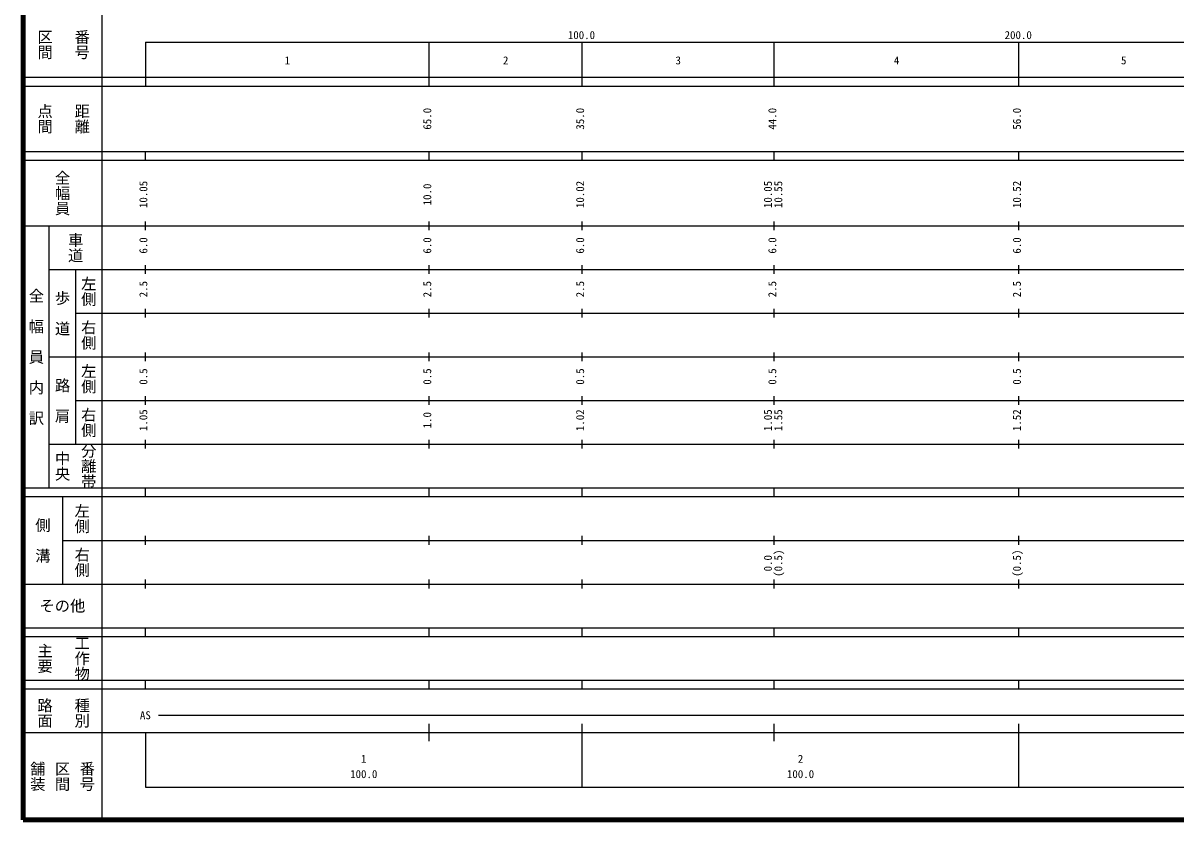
# Model space of a CAD drawing. Units: millimetres on the paper, enlarged 1000 times. Extents: x 40000 to 680000, y 20000 to 380000.
# Drawn here: x 40000 to 303953, y 20000 to 202409 of the extents above; entities that cross this region are included whole.
import ezdxf
from ezdxf.enums import TextEntityAlignment as Align

# ---------------------------------------------------------------- set-up
doc = ezdxf.new("R2010")
doc.units = ezdxf.units.MM
doc.header["$LTSCALE"] = 1000
doc.layers.add('M-TTL', color=2, linetype='Continuous', lineweight=140)
doc.layers.add('M-TTL-BAND', color=7, linetype='Continuous', lineweight=25)
doc.styles.add('@ＭＳ ゴシック', font='')
doc.styles.add('ＭＳ ゴシック', font='')
doc.styles.get('@ＭＳ ゴシック').set_extended_font_data('@MS Gothic')
doc.styles.get('ＭＳ ゴシック').set_extended_font_data('MS Gothic')

msp = doc.modelspace()

# ---------------------------------------------------------------- linework, layer by layer
at = {"layer": 'M-TTL'}
for p, q in [((40000, 380000), (40000, 20000)), ((40000, 20000), (680000, 20000))]:
    msp.add_line(p, q, dxfattribs=at)
at = {"layer": 'M-TTL-BAND'}
for p, q in [((58000, 370000), (58000, 20000)), ((68000, 198000), (579000, 198000)), ((68000, 198000), (68000, 188000)), ((133000, 188000), (133000, 198000)), ((168000, 188000), (168000, 198000)), ((212000, 188000), (212000, 198000)), ((268000, 188000), (268000, 198000)), ((40000, 190000), (579000, 190000)), ((40000, 188000), (579000, 188000)), ((40000, 173000), (579000, 173000)), ((68000, 171000), (68000, 173000)), ((133000, 171000), (133000, 173000)), ((168000, 171000), (168000, 173000)), ((212000, 171000), (212000, 173000)), ((268000, 171000), (268000, 173000)), ((40000, 171000), (579000, 171000)), ((40000, 156000), (579000, 156000)), ((46000, 96000), (46000, 156000)), ((68000, 155000), (68000, 157000)), ((133000, 155000), (133000, 157000)), ((168000, 155000), (168000, 157000)), ((212000, 155000), (212000, 157000)), ((268000, 155000), (268000, 157000)), ((46000, 146000), (579000, 146000)), ((52000, 146000), (52000, 106000)), ((68000, 145000), (68000, 147000)), ((133000, 145000), (133000, 147000)), ((168000, 145000), (168000, 147000)), ((212000, 145000), (212000, 147000)), ((268000, 145000), (268000, 147000)), ((52000, 136000), (579000, 136000)), ((68000, 135000), (68000, 137000)), ((133000, 135000), (133000, 137000)), ((168000, 135000), (168000, 137000)), ((212000, 135000), (212000, 137000)), ((268000, 135000), (268000, 137000)), ((68000, 125000), (68000, 127000)), ((133000, 125000), (133000, 127000)), ((168000, 125000), (168000, 127000)), ((212000, 125000), (212000, 127000)), ((268000, 125000), (268000, 127000)), ((46000, 126000), (579000, 126000)), ((68000, 115000), (68000, 117000)), ((133000, 115000), (133000, 117000)), ((168000, 115000), (168000, 117000)), ((212000, 115000), (212000, 117000)), ((268000, 115000), (268000, 117000)), ((52000, 116000), (579000, 116000)), ((46000, 106000), (579000, 106000)), ((68000, 105000), (68000, 107000)), ((133000, 105000), (133000, 107000)), ((168000, 105000), (168000, 107000)), ((212000, 105000), (212000, 107000)), ((268000, 105000), (268000, 107000)), ((40000, 96000), (579000, 96000)), ((68000, 94000), (68000, 96000)), ((133000, 94000), (133000, 96000)), ((168000, 94000), (168000, 96000)), ((212000, 94000), (212000, 96000)), ((268000, 94000), (268000, 96000)), ((40000, 94000), (579000, 94000)), ((49000, 94000), (49000, 74000)), ((68000, 83000), (68000, 85000)), ((133000, 83000), (133000, 85000)), ((168000, 83000), (168000, 85000)), ((212000, 83000), (212000, 85000)), ((268000, 83000), (268000, 85000)), ((49000, 84000), (579000, 84000)), ((40000, 74000), (579000, 74000)), ((68000, 73000), (68000, 75000)), ((133000, 73000), (133000, 75000)), ((168000, 73000), (168000, 75000)), ((212000, 73000), (212000, 75000)), ((268000, 73000), (268000, 75000)), ((40000, 64000), (579000, 64000)), ((68000, 62000), (68000, 64000)), ((133000, 62000), (133000, 64000)), ((168000, 62000), (168000, 64000)), ((212000, 62000), (212000, 64000)), ((268000, 62000), (268000, 64000)), ((40000, 62000), (579000, 62000)), ((40000, 52000), (579000, 52000)), ((68000, 50000), (68000, 52000)), ((133000, 50000), (133000, 52000)), ((168000, 50000), (168000, 52000)), ((212000, 50000), (212000, 52000)), ((268000, 50000), (268000, 52000)), ((40000, 50000), (579000, 50000)), ((71000, 44000), (565000, 44000)), ((40000, 40000), (579000, 40000)), ((68000, 40000), (68000, 27500)), ((133000, 38000), (133000, 42000)), ((168000, 27500), (168000, 42000)), ((212000, 38000), (212000, 42000)), ((268000, 27500), (268000, 42000)), ((68000, 27500), (579000, 27500))]:
    msp.add_line(p, q, dxfattribs=at)

# ---------------------------------------------------------------- texts
at = {"layer": 'M-TTL-BAND', "style": '@ＭＳ ゴシック'}
for s, p in [('区間', (45000, 197500)), ('番号', (53500, 197500)), ('点間', (45000, 180500)), ('距離', (53500, 180500)), ('全幅員', (49000, 163500)), ('車道', (52000, 151000)), ('左側', (55000, 141000)), ('全\u3000幅\u3000員\u3000内\u3000訳', (43000, 126000)), ('歩\u3000道', (49000, 136000)), ('右側', (55000, 131000)), ('左側', (55000, 121000)), ('路\u3000肩', (49000, 116000)), ('右側', (55000, 111000)), ('分離帯', (55000, 101000)), ('中央', (49000, 101000)), ('左側', (53500, 89000)), ('側\u3000溝', (44500, 84000)), ('右側', (53500, 79000)), ('工作物', (53500, 57000)), ('主要', (45000, 57000)), ('路面', (45000, 44500)), ('種別', (53500, 44500)), ('舗装', (43333, 30000)), ('区間', (49000, 30000)), ('番号', (54667, 30000))]:
    msp.add_text(s, height=2566, rotation=270, dxfattribs=at).set_placement(p, align=Align.MIDDLE_CENTER)
at = {"layer": 'M-TTL-BAND', "style": 'ＭＳ ゴシック'}
for s, p in [('100.0', (167844, 198195)), ('200.0', (267844, 198195)), ('1', (100500, 192405)), ('2', (150500, 192405)), ('3', (190000, 192405)), ('4', (240000, 192405)), ('5', (292000, 192405)), ('AS', (68000, 42500)), ('1', (118000, 32523)), ('2', (218000, 32523)), ('100.0', (118000, 29033)), ('100.0', (218000, 29033))]:
    msp.add_text(s, height=1833, dxfattribs=at).set_placement(p, align=Align.BOTTOM_CENTER)
for s, p in [('65.0', (134000, 180500)), ('35.0', (169000, 180500)), ('44.0', (213000, 180500)), ('56.0', (269000, 180500)), ('10.05', (69000, 163174)), ('10.0', (134000, 163174)), ('10.02', (169000, 163174)), ('10.05', (212000, 163174)), ('10.55', (214370, 163174)), ('10.52', (269000, 163174)), ('6.0', (69000, 151500)), ('6.0', (134000, 151500)), ('6.0', (169000, 151500)), ('6.0', (213000, 151500)), ('6.0', (269000, 151500)), ('2.5', (69000, 141500)), ('2.5', (134000, 141500)), ('2.5', (169000, 141500)), ('2.5', (213000, 141500)), ('2.5', (269000, 141500)), ('0.5', (69000, 121500)), ('0.5', (134000, 121500)), ('0.5', (169000, 121500)), ('0.5', (213000, 121500)), ('0.5', (269000, 121500)), ('1.05', (69000, 111500)), ('1.02', (169000, 111500)), ('1.05', (212000, 111500)), ('1.55', (214370, 111500)), ('1.52', (269000, 111500)), ('1.0', (134000, 111500)), ('0.0', (212000, 78764)), ('(0.5)', (214370, 78764)), ('(0.5)', (269000, 78764))]:
    msp.add_text(s, height=1833, rotation=90, dxfattribs=at).set_placement(p, align=Align.BOTTOM_CENTER)
msp.add_text('その他', height=2566, dxfattribs=at).set_placement((49000, 69000), align=Align.MIDDLE_CENTER)

doc.saveas('drawing.dxf')
